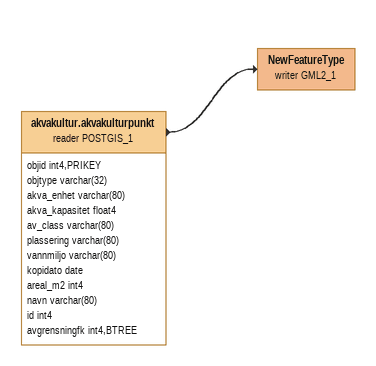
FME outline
akvakultur.akvakulturpunkt (reader POSTGIS_1)
    attributes: objid int4,PRIKEY, objtype varchar(32), akva_enhet varchar(80), akva_kapasitet float4, av_class varchar(80), plassering varchar(80), vannmiljo varchar(80), kopidato date, areal_m2 int4, navn varchar(80), id int4, avgrensningfk int4,BTREE
    -> NewFeatureType (writer GML2_1)
NewFeatureType (writer GML2_1)
